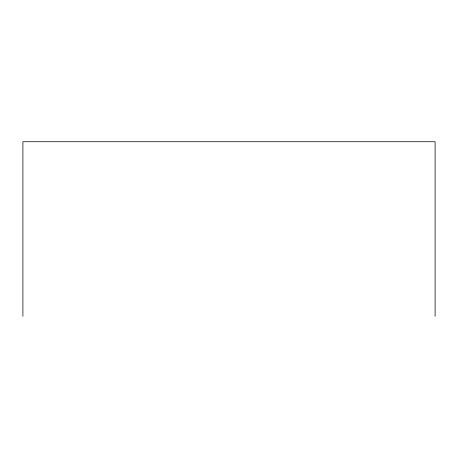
<?xml version="1.0" encoding="UTF-8"?>
<svg xmlns="http://www.w3.org/2000/svg" width="458" height="458" viewBox="0 0 458 458"><rect width="100%" height="100%" fill="white"/><g stroke="black" fill="none" stroke-linecap="round" stroke-linejoin="round"><path stroke-width="0.69" d="M435.1 316.272L435.1 141.728L22.9 141.728L22.9 316.272"/></g></svg>
